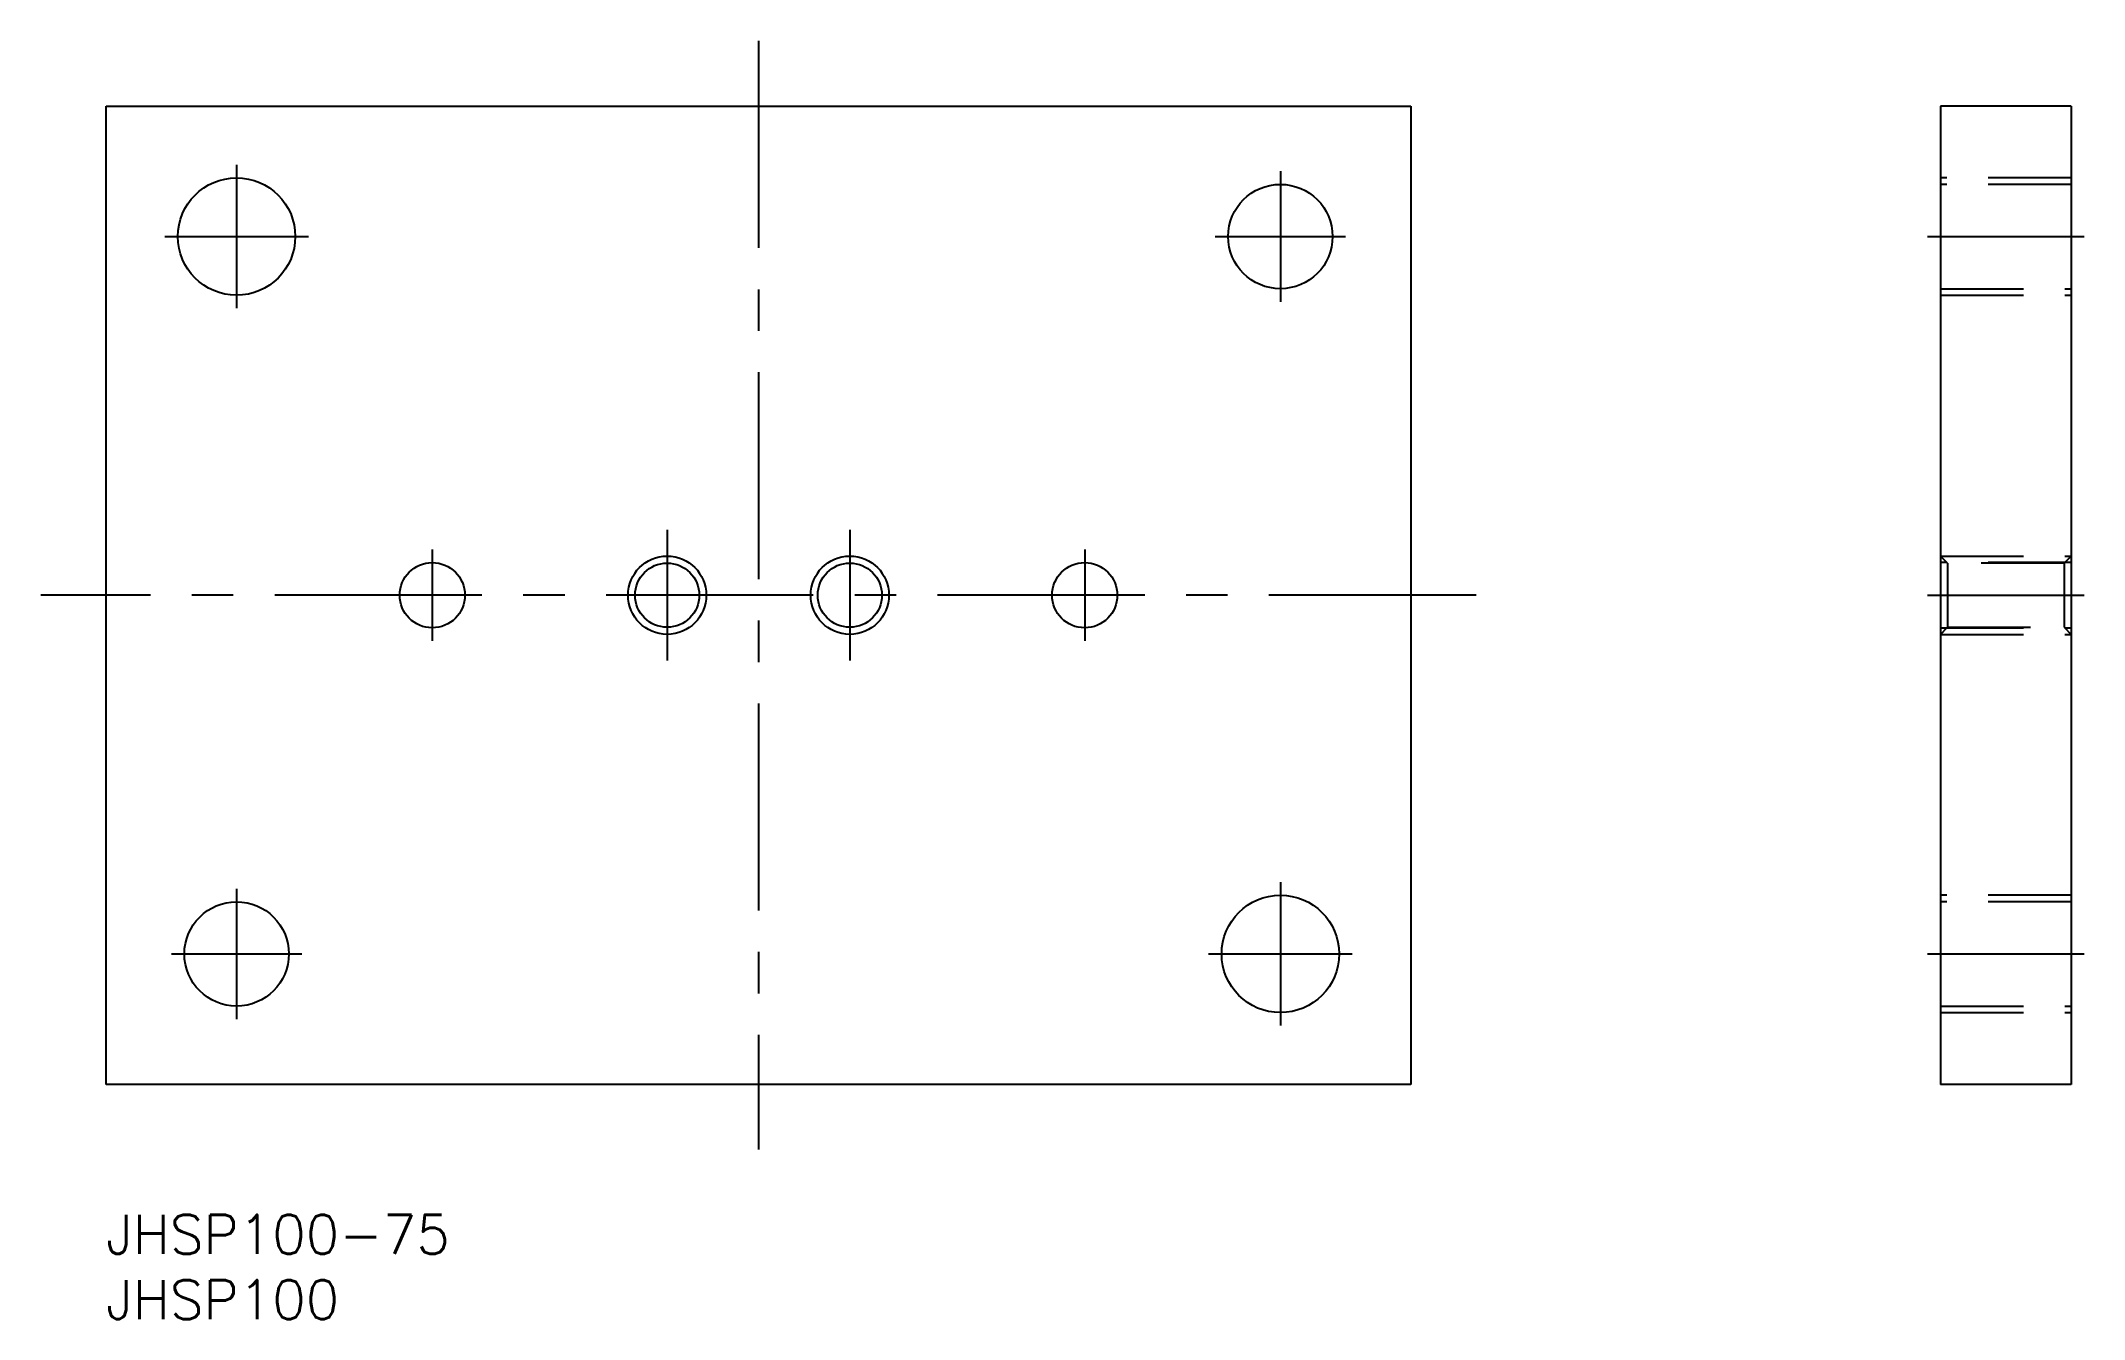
# Model space of a CAD drawing. Extents: x -5 to 152, y -8 to 90.
import ezdxf

# ---------------------------------------------------------------- set-up
doc = ezdxf.new("R2010")
doc.units = 0
doc.header["$LTSCALE"] = 0.5
doc.linetypes.add('CENTER', pattern=[50.8, 31.75, -6.35, 6.35, -6.35])
doc.linetypes.add('DASHED', pattern=[19.05, 12.7, -6.35])
for name, color, linetype in [('MSM_CENTER', 1, 'CENTER'), ('MSM_CONTINUOUS', 7, 'CONTINUOUS'), ('MSM_DASHED', 4, 'DASHED'), ('MSM_NARROW', 5, 'CONTINUOUS'), ('MSM_PART_NUMBER', 7, 'CONTINUOUS')]:
    doc.layers.add(name, color=color, linetype=linetype)
doc.styles.get("Standard").update_dxf_attribs({"font": 'txt.shx', "height": 3, "bigfont": 'bigfont.shx'})

msp = doc.modelspace()

# ---------------------------------------------------------------- linework, layer by layer
at = {"layer": 'MSM_CENTER'}
for p, q in [((50, 90), (50, 5)), ((10, 80.5), (10, 69.5)), ((90, 80), (90, 70)), ((4.5, 75), (15.5, 75)), ((85, 75), (95, 75)), ((139.6, 75), (151.6, 75)), ((43, 52.5), (43, 42.5)), ((57, 52.5), (57, 42.5)), ((25, 51), (25, 44)), ((75, 51), (75, 44)), ((105, 47.5), (-5, 47.5)), ((139.6, 47.5), (151.6, 47.5)), ((90, 25.5), (90, 14.5)), ((10, 25), (10, 15)), ((5, 20), (15, 20)), ((84.5, 20), (95.5, 20)), ((139.6, 20), (151.6, 20))]:
    msp.add_line(p, q, dxfattribs=at)
at = {"layer": 'MSM_CONTINUOUS'}
for p, q in [((0, 10), (0, 85)), ((0, 85), (100, 85)), ((100, 85), (100, 10)), ((150.6, 85), (140.6, 85)), ((140.6, 85), (140.6, 10)), ((150.6, 85), (150.6, 10)), ((100, 10), (0, 10)), ((150.6, 10), (140.6, 10))]:
    msp.add_line(p, q, dxfattribs=at)
for centre, radius in [((10, 75), 4.5), ((90, 75), 4), ((25, 47.5), 2.5), ((43, 47.5), 2.46), ((57, 47.5), 2.46), ((75, 47.5), 2.5), ((10, 20), 4), ((90, 20), 4.5)]:
    msp.add_circle(centre, radius, dxfattribs=at)
at = {"layer": 'MSM_DASHED'}
for p, q in [((150.6, 79.5), (140.6, 79.5)), ((150.6, 79), (140.6, 79)), ((140.6, 71), (150.6, 71)), ((140.6, 70.5), (150.6, 70.5)), ((141.14, 49.96), (140.6, 50.5)), ((140.6, 50.5), (150.6, 50.5)), ((150.6, 50.5), (150.06, 49.96)), ((150.6, 50), (140.6, 50)), ((150.06, 49.96), (141.14, 49.96)), ((141.14, 49.96), (141.14, 45.04)), ((150.06, 49.96), (150.06, 45.04)), ((140.6, 44.5), (141.14, 45.04)), ((140.6, 45), (150.6, 45)), ((140.6, 44.5), (150.6, 44.5)), ((141.14, 45.04), (150.06, 45.04)), ((150.06, 45.04), (150.6, 44.5)), ((150.6, 24.5), (140.6, 24.5)), ((150.6, 24), (140.6, 24)), ((140.6, 16), (150.6, 16)), ((140.6, 15.5), (150.6, 15.5))]:
    msp.add_line(p, q, dxfattribs=at)
at = {"layer": 'MSM_NARROW'}
for centre in [(43, 47.5), (57, 47.5)]:
    msp.add_circle(centre, 3, dxfattribs=at)

# ---------------------------------------------------------------- texts
at = {"layer": 'MSM_PART_NUMBER'}
for s, p in [('JHSP100-75', (0, -3)), ('JHSP100', (0, -8))]:
    msp.add_text(s, height=3, dxfattribs=at).set_placement(p)

doc.saveas('drawing.dxf')
